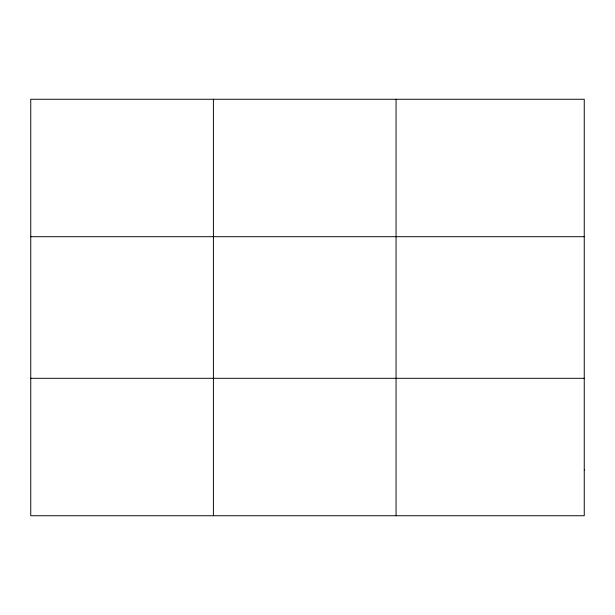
<?xml version="1.0" encoding="UTF-8"?>
<svg xmlns="http://www.w3.org/2000/svg" width="615" height="615" viewBox="0 0 615 615"><rect width="100%" height="100%" fill="white"/><g stroke="black" fill="none" stroke-linecap="round" stroke-linejoin="round"><path stroke-width="0.92" d="M213.405 515.739L213.405 99.261M396.06 515.739L396.06 99.261M30.75 236.698L584.25 236.698M30.75 378.302L584.25 378.302M584.25 469.929L584.25 515.739L30.75 515.739L30.75 99.261L584.25 99.261L584.25 469.929"/></g></svg>
